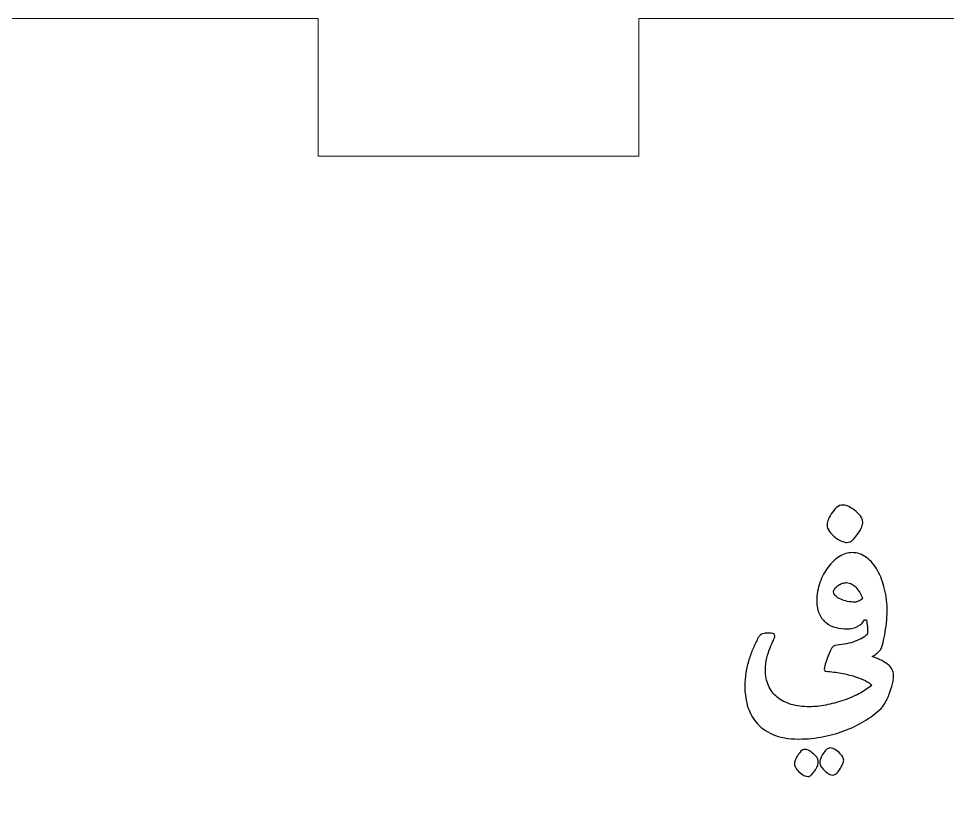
# Model space of a CAD drawing. Header units: millimetres. Extents: x -115 to 125, y -172 to 158.
# Drawn here: x -88.26 to -68, y -116.21 to -98.71 of the extents above; entities that cross this region are included whole.
import ezdxf

# ---------------------------------------------------------------- set-up
doc = ezdxf.new("R2010")
doc.units = ezdxf.units.MM
doc.header["$MEASUREMENT"] = 0
doc.layers.add('Layer 1', color=7, linetype='Continuous')

msp = doc.modelspace()

# ---------------------------------------------------------------- linework, layer by layer
at = {"layer": 'Layer 1', "color": 242, "lineweight": 9}
msp.add_open_spline([(-111.2285, -101.7092), (-111.2285, -101.7092), (-104.9785, -101.7092), (-104.9785, -101.7092), (-104.9785, -101.7092), (-104.9785, -101.7092), (-104.9785, -98.7092), (-104.9785, -98.7092), (-104.9785, -98.7092), (-104.9785, -98.7092), (-95.7285, -98.7092), (-95.7285, -98.7092), (-95.7285, -98.7092), (-95.7285, -98.7092), (-95.7285, -101.7092), (-95.7285, -101.7092), (-95.7285, -101.7092), (-95.7285, -101.7092), (-88.7285, -101.7092), (-88.7285, -101.7092), (-88.7285, -101.7092), (-88.7285, -101.7092), (-88.7285, -98.7092), (-88.7285, -98.7092), (-88.7285, -98.7092), (-88.7285, -98.7092), (-81.7285, -98.7092), (-81.7285, -98.7092), (-81.7285, -98.7092), (-81.7285, -98.7092), (-81.7285, -101.7092), (-81.7285, -101.7092), (-81.7285, -101.7092), (-81.7285, -101.7092), (-74.7285, -101.7092), (-74.7285, -101.7092), (-74.7285, -101.7092), (-74.7285, -101.7092), (-74.7285, -98.7092), (-74.7285, -98.7092), (-74.7285, -98.7092), (-74.7285, -98.7092), (-67.7285, -98.7092), (-67.7285, -98.7092), (-67.7285, -98.7092), (-67.7285, -98.7092), (-67.7285, -101.7092), (-67.7285, -101.7092), (-67.7285, -101.7092), (-67.7285, -101.7092), (-60.7285, -101.7092), (-60.7285, -101.7092), (-60.7285, -101.7092), (-60.7285, -101.7092), (-60.7285, -98.7092), (-60.7285, -98.7092), (-60.7285, -98.7092), (-60.7285, -98.7092), (-53.7285, -98.7092), (-53.7285, -98.7092), (-53.7285, -98.7092), (-53.7285, -98.7092), (-53.7285, -101.7092), (-53.7285, -101.7092), (-53.7285, -101.7092), (-53.7285, -101.7092), (-46.7285, -101.7092), (-46.7285, -101.7092), (-46.7285, -101.7092), (-46.7285, -101.7092), (-46.7285, -98.7092), (-46.7285, -98.7092), (-46.7285, -98.7092), (-46.7285, -98.7092), (-39.7285, -98.7092), (-39.7285, -98.7092), (-39.7285, -98.7092), (-39.7285, -98.7092), (-39.7285, -101.7092), (-39.7285, -101.7092), (-39.7285, -101.7092), (-39.7285, -101.7092), (-32.7285, -101.7092), (-32.7285, -101.7092), (-32.7285, -101.7092), (-32.7285, -101.7092), (-32.7285, -98.7092), (-32.7285, -98.7092), (-32.7285, -98.7092), (-32.7285, -98.7092), (-23.4785, -98.7092), (-23.4785, -98.7092), (-23.4785, -98.7092), (-23.4785, -98.7092), (-23.4785, -101.7092), (-23.4785, -101.7092), (-23.4785, -101.7092), (-23.4785, -101.7092), (-17.2285, -101.7092), (-17.2285, -101.7092), (-17.2285, -101.7092), (-17.2285, -101.7092), (-17.2285, -105.7092), (-17.2285, -105.7092), (-17.2285, -105.7092), (-17.2285, -105.7092), (-14.2285, -105.7092), (-14.2285, -105.7092), (-14.2285, -105.7092), (-14.2285, -105.7092), (-14.2285, -112.7092), (-14.2285, -112.7092), (-14.2285, -112.7092), (-14.2285, -112.7092), (-17.2285, -112.7092), (-17.2285, -112.7092), (-17.2285, -112.7092), (-17.2285, -112.7092), (-17.2285, -119.7092), (-17.2285, -119.7092), (-17.2285, -119.7092), (-17.2285, -119.7092), (-14.2285, -119.7092), (-14.2285, -119.7092), (-14.2285, -119.7092), (-14.2285, -119.7092), (-14.2285, -126.7092), (-14.2285, -126.7092), (-14.2285, -126.7092), (-14.2285, -126.7092), (-17.2285, -126.7092), (-17.2285, -126.7092), (-17.2285, -126.7092), (-17.2285, -126.7092), (-17.2285, -130.7092), (-17.2285, -130.7092), (-17.2285, -130.7092), (-17.2285, -130.7092), (-23.4785, -130.7092), (-23.4785, -130.7092), (-23.4785, -130.7092), (-23.4785, -130.7092), (-23.4785, -133.7092), (-23.4785, -133.7092), (-23.4785, -133.7092), (-23.4785, -133.7092), (-32.7285, -133.7092), (-32.7285, -133.7092), (-32.7285, -133.7092), (-32.7285, -133.7092), (-32.7285, -130.7092), (-32.7285, -130.7092), (-32.7285, -130.7092), (-32.7285, -130.7092), (-39.7285, -130.7092), (-39.7285, -130.7092), (-39.7285, -130.7092), (-39.7285, -130.7092), (-39.7285, -133.7092), (-39.7285, -133.7092), (-39.7285, -133.7092), (-39.7285, -133.7092), (-46.7285, -133.7092), (-46.7285, -133.7092), (-46.7285, -133.7092), (-46.7285, -133.7092), (-46.7285, -130.7092), (-46.7285, -130.7092), (-46.7285, -130.7092), (-46.7285, -130.7092), (-53.7285, -130.7092), (-53.7285, -130.7092), (-53.7285, -130.7092), (-53.7285, -130.7092), (-53.7285, -133.7092), (-53.7285, -133.7092), (-53.7285, -133.7092), (-53.7285, -133.7092), (-60.7285, -133.7092), (-60.7285, -133.7092), (-60.7285, -133.7092), (-60.7285, -133.7092), (-60.7285, -130.7092), (-60.7285, -130.7092), (-60.7285, -130.7092), (-60.7285, -130.7092), (-67.7285, -130.7092), (-67.7285, -130.7092), (-67.7285, -130.7092), (-67.7285, -130.7092), (-67.7285, -133.7092), (-67.7285, -133.7092), (-67.7285, -133.7092), (-67.7285, -133.7092), (-74.7285, -133.7092), (-74.7285, -133.7092), (-74.7285, -133.7092), (-74.7285, -133.7092), (-74.7285, -130.7092), (-74.7285, -130.7092), (-74.7285, -130.7092), (-74.7285, -130.7092), (-81.7285, -130.7092), (-81.7285, -130.7092), (-81.7285, -130.7092), (-81.7285, -130.7092), (-81.7285, -133.7092), (-81.7285, -133.7092), (-81.7285, -133.7092), (-81.7285, -133.7092), (-88.7285, -133.7092), (-88.7285, -133.7092), (-88.7285, -133.7092), (-88.7285, -133.7092), (-88.7285, -130.7092), (-88.7285, -130.7092), (-88.7285, -130.7092), (-88.7285, -130.7092), (-95.7285, -130.7092), (-95.7285, -130.7092), (-95.7285, -130.7092), (-95.7285, -130.7092), (-95.7285, -133.7092), (-95.7285, -133.7092), (-95.7285, -133.7092), (-95.7285, -133.7092), (-104.9785, -133.7092), (-104.9785, -133.7092), (-104.9785, -133.7092), (-104.9785, -133.7092), (-104.9785, -130.7092), (-104.9785, -130.7092), (-104.9785, -130.7092), (-104.9785, -130.7092), (-111.2285, -130.7092), (-111.2285, -130.7092), (-111.2285, -130.7092), (-111.2285, -130.7092), (-111.2285, -126.7092), (-111.2285, -126.7092), (-111.2285, -126.7092), (-111.2285, -126.7092), (-114.2285, -126.7092), (-114.2285, -126.7092), (-114.2285, -126.7092), (-114.2285, -126.7092), (-114.2285, -119.7092), (-114.2285, -119.7092), (-114.2285, -119.7092), (-114.2285, -119.7092), (-111.2285, -119.7092), (-111.2285, -119.7092), (-111.2285, -119.7092), (-111.2285, -119.7092), (-111.2285, -112.7092), (-111.2285, -112.7092), (-111.2285, -112.7092), (-111.2285, -112.7092), (-114.2285, -112.7092), (-114.2285, -112.7092), (-114.2285, -112.7092), (-114.2285, -112.7092), (-114.2285, -105.7092), (-114.2285, -105.7092), (-114.2285, -105.7092), (-114.2285, -105.7092), (-111.2285, -105.7092), (-111.2285, -105.7092), (-111.2285, -105.7092), (-111.2285, -105.7092), (-111.2285, -101.7092), (-111.2285, -101.7092)], degree=3, knots=[0, 0, 0, 0, 0.0144928, 0.0144928, 0.0144928, 0.0144928, 0.0289855, 0.0289855, 0.0289855, 0.0289855, 0.0434783, 0.0434783, 0.0434783, 0.0434783, 0.057971, 0.057971, 0.057971, 0.057971, 0.0724638, 0.0724638, 0.0724638, 0.0724638, 0.0869565, 0.0869565, 0.0869565, 0.0869565, 0.1014493, 0.1014493, 0.1014493, 0.1014493, 0.115942, 0.115942, 0.115942, 0.115942, 0.1304348, 0.1304348, 0.1304348, 0.1304348, 0.1449275, 0.1449275, 0.1449275, 0.1449275, 0.1594203, 0.1594203, 0.1594203, 0.1594203, 0.173913, 0.173913, 0.173913, 0.173913, 0.1884058, 0.1884058, 0.1884058, 0.1884058, 0.2028986, 0.2028986, 0.2028986, 0.2028986, 0.2173913, 0.2173913, 0.2173913, 0.2173913, 0.2318841, 0.2318841, 0.2318841, 0.2318841, 0.2463768, 0.2463768, 0.2463768, 0.2463768, 0.2608696, 0.2608696, 0.2608696, 0.2608696, 0.2753623, 0.2753623, 0.2753623, 0.2753623, 0.2898551, 0.2898551, 0.2898551, 0.2898551, 0.3043478, 0.3043478, 0.3043478, 0.3043478, 0.3188406, 0.3188406, 0.3188406, 0.3188406, 0.3333333, 0.3333333, 0.3333333, 0.3333333, 0.3478261, 0.3478261, 0.3478261, 0.3478261, 0.3623188, 0.3623188, 0.3623188, 0.3623188, 0.3768116, 0.3768116, 0.3768116, 0.3768116, 0.3913043, 0.3913043, 0.3913043, 0.3913043, 0.4057971, 0.4057971, 0.4057971, 0.4057971, 0.4202899, 0.4202899, 0.4202899, 0.4202899, 0.4347826, 0.4347826, 0.4347826, 0.4347826, 0.4492754, 0.4492754, 0.4492754, 0.4492754, 0.4637681, 0.4637681, 0.4637681, 0.4637681, 0.4782609, 0.4782609, 0.4782609, 0.4782609, 0.4927536, 0.4927536, 0.4927536, 0.4927536, 0.5072464, 0.5072464, 0.5072464, 0.5072464, 0.5217391, 0.5217391, 0.5217391, 0.5217391, 0.5362319, 0.5362319, 0.5362319, 0.5362319, 0.5507246, 0.5507246, 0.5507246, 0.5507246, 0.5652174, 0.5652174, 0.5652174, 0.5652174, 0.5797101, 0.5797101, 0.5797101, 0.5797101, 0.5942029, 0.5942029, 0.5942029, 0.5942029, 0.6086957, 0.6086957, 0.6086957, 0.6086957, 0.6231884, 0.6231884, 0.6231884, 0.6231884, 0.6376812, 0.6376812, 0.6376812, 0.6376812, 0.6521739, 0.6521739, 0.6521739, 0.6521739, 0.6666667, 0.6666667, 0.6666667, 0.6666667, 0.6811594, 0.6811594, 0.6811594, 0.6811594, 0.6956522, 0.6956522, 0.6956522, 0.6956522, 0.7101449, 0.7101449, 0.7101449, 0.7101449, 0.7246377, 0.7246377, 0.7246377, 0.7246377, 0.7391304, 0.7391304, 0.7391304, 0.7391304, 0.7536232, 0.7536232, 0.7536232, 0.7536232, 0.7681159, 0.7681159, 0.7681159, 0.7681159, 0.7826087, 0.7826087, 0.7826087, 0.7826087, 0.7971014, 0.7971014, 0.7971014, 0.7971014, 0.8115942, 0.8115942, 0.8115942, 0.8115942, 0.826087, 0.826087, 0.826087, 0.826087, 0.8405797, 0.8405797, 0.8405797, 0.8405797, 0.8550725, 0.8550725, 0.8550725, 0.8550725, 0.8695652, 0.8695652, 0.8695652, 0.8695652, 0.884058, 0.884058, 0.884058, 0.884058, 0.8985507, 0.8985507, 0.8985507, 0.8985507, 0.9130435, 0.9130435, 0.9130435, 0.9130435, 0.9275362, 0.9275362, 0.9275362, 0.9275362, 0.942029, 0.942029, 0.942029, 0.942029, 0.9565217, 0.9565217, 0.9565217, 0.9565217, 0.9710145, 0.9710145, 0.9710145, 0.9710145, 1, 1, 1, 1], dxfattribs=at)
at = {"layer": 'Layer 1', "color": 250}
for points, knots in [([(-70.5332, -109.5065), (-70.4965, -109.4502), (-70.4581, -109.4045), (-70.4169, -109.3679), (-70.4169, -109.3679), (-70.3758, -109.3312), (-70.331, -109.3124), (-70.2818, -109.3124), (-70.2818, -109.3124), (-70.2559, -109.3124), (-70.2228, -109.3187), (-70.1843, -109.3321), (-70.1843, -109.3321), (-70.1459, -109.3455), (-70.0967, -109.3741), (-70.0349, -109.4197), (-70.0349, -109.4197), (-69.9759, -109.4654), (-69.9294, -109.5092), (-69.8963, -109.5512), (-69.8963, -109.5512), (-69.8632, -109.5933), (-69.8462, -109.6389), (-69.8462, -109.6872), (-69.8462, -109.6872), (-69.8462, -109.7176), (-69.8542, -109.7507), (-69.8686, -109.7883), (-69.8686, -109.7883), (-69.8838, -109.8259), (-69.9088, -109.8724), (-69.9437, -109.9261), (-69.9437, -109.9261), (-69.9822, -109.9878), (-70.0215, -110.0361), (-70.0618, -110.0728), (-70.0618, -110.0728), (-70.102, -110.1095), (-70.1459, -110.1282), (-70.1924, -110.1282), (-70.1924, -110.1282), (-70.2174, -110.1282), (-70.2496, -110.122), (-70.2899, -110.1086), (-70.2899, -110.1086), (-70.3302, -110.0951), (-70.3794, -110.0674), (-70.4393, -110.0236), (-70.4393, -110.0236), (-70.4965, -109.9797), (-70.5422, -109.9341), (-70.5753, -109.8867), (-70.5753, -109.8867), (-70.6084, -109.8393), (-70.6254, -109.7955), (-70.6254, -109.7534), (-70.6254, -109.7534), (-70.6254, -109.723), (-70.6182, -109.689), (-70.6057, -109.6496), (-70.6057, -109.6496), (-70.5923, -109.6103), (-70.5681, -109.5629), (-70.5332, -109.5065)], [0, 0, 0, 0, 0.0588235, 0.0588235, 0.0588235, 0.0588235, 0.1176471, 0.1176471, 0.1176471, 0.1176471, 0.1764706, 0.1764706, 0.1764706, 0.1764706, 0.2352941, 0.2352941, 0.2352941, 0.2352941, 0.2941176, 0.2941176, 0.2941176, 0.2941176, 0.3529412, 0.3529412, 0.3529412, 0.3529412, 0.4117647, 0.4117647, 0.4117647, 0.4117647, 0.4705882, 0.4705882, 0.4705882, 0.4705882, 0.5294118, 0.5294118, 0.5294118, 0.5294118, 0.5882353, 0.5882353, 0.5882353, 0.5882353, 0.6470588, 0.6470588, 0.6470588, 0.6470588, 0.7058824, 0.7058824, 0.7058824, 0.7058824, 0.7647059, 0.7647059, 0.7647059, 0.7647059, 0.8235294, 0.8235294, 0.8235294, 0.8235294, 0.8823529, 0.8823529, 0.8823529, 0.8823529, 1, 1, 1, 1]), ([(-69.4633, -112.4711), (-69.4883, -112.5007), (-69.5152, -112.5275), (-69.5438, -112.5516), (-69.5438, -112.5516), (-69.5724, -112.5767), (-69.6046, -112.5964), (-69.6395, -112.6125), (-69.6395, -112.6125), (-69.5608, -112.642), (-69.4919, -112.6724), (-69.432, -112.7037), (-69.432, -112.7037), (-69.3729, -112.735), (-69.3193, -112.7708), (-69.2728, -112.8111), (-69.2728, -112.8111), (-69.2423, -112.8415), (-69.2191, -112.8728), (-69.2021, -112.9059), (-69.2021, -112.9059), (-69.1842, -112.939), (-69.1752, -112.9757), (-69.1752, -113.0159), (-69.1752, -113.0159), (-69.1752, -113.0383), (-69.177, -113.0678), (-69.1797, -113.1027), (-69.1797, -113.1027), (-69.1815, -113.1376), (-69.1878, -113.1734), (-69.1967, -113.21), (-69.1967, -113.21), (-69.2209, -113.2888), (-69.2477, -113.3684), (-69.2763, -113.448), (-69.2763, -113.448), (-69.305, -113.5285), (-69.3488, -113.6144), (-69.406, -113.7056), (-69.406, -113.7056), (-69.5107, -113.8103), (-69.6306, -113.906), (-69.7639, -113.9928), (-69.7639, -113.9928), (-69.8972, -114.0787), (-70.0421, -114.1529), (-70.1986, -114.2155), (-70.1986, -114.2155), (-70.3552, -114.2773), (-70.5216, -114.3256), (-70.6969, -114.3605), (-70.6969, -114.3605), (-70.8722, -114.3953), (-71.0538, -114.4132), (-71.2408, -114.4132), (-71.2408, -114.4132), (-71.4698, -114.4132), (-71.6595, -114.3792), (-71.8115, -114.3113), (-71.8115, -114.3113), (-71.9636, -114.2433), (-72.0853, -114.1538), (-72.1747, -114.0447), (-72.1747, -114.0447), (-72.2651, -113.9346), (-72.3286, -113.8103), (-72.3653, -113.6725), (-72.3653, -113.6725), (-72.4019, -113.5348), (-72.4198, -113.397), (-72.4198, -113.2592), (-72.4198, -113.2592), (-72.4198, -113.1564), (-72.4118, -113.0571), (-72.3948, -112.9614), (-72.3948, -112.9614), (-72.3787, -112.8647), (-72.3563, -112.7735), (-72.3295, -112.6858), (-72.3295, -112.6858), (-72.3027, -112.5991), (-72.2722, -112.5159), (-72.2382, -112.438), (-72.2382, -112.438), (-72.2034, -112.3593), (-72.1694, -112.286), (-72.1345, -112.218), (-72.1345, -112.218), (-72.1219, -112.1947), (-72.1094, -112.1759), (-72.0978, -112.1616), (-72.0978, -112.1616), (-72.0853, -112.1464), (-72.071, -112.1357), (-72.054, -112.1276), (-72.054, -112.1276), (-72.0379, -112.1196), (-72.0173, -112.1142), (-71.9931, -112.1106), (-71.9931, -112.1106), (-71.9681, -112.107), (-71.9377, -112.1053), (-71.901, -112.1053), (-71.901, -112.1053), (-71.85, -112.1053), (-71.8151, -112.1097), (-71.7945, -112.1187), (-71.7945, -112.1187), (-71.7749, -112.1267), (-71.765, -112.1437), (-71.765, -112.1679), (-71.765, -112.1679), (-71.765, -112.1893), (-71.7758, -112.2216), (-71.7972, -112.2663), (-71.7972, -112.2663), (-71.8196, -112.311), (-71.8428, -112.3647), (-71.8679, -112.4282), (-71.8679, -112.4282), (-71.8938, -112.4926), (-71.9171, -112.5642), (-71.9395, -112.6447), (-71.9395, -112.6447), (-71.9609, -112.7252), (-71.9717, -112.8102), (-71.9717, -112.9014), (-71.9717, -112.9014), (-71.9717, -113.032), (-71.9493, -113.1474), (-71.9046, -113.2476), (-71.9046, -113.2476), (-71.8607, -113.3487), (-71.7963, -113.4328), (-71.7122, -113.5017), (-71.7122, -113.5017), (-71.6281, -113.5706), (-71.5271, -113.6224), (-71.4081, -113.6573), (-71.4081, -113.6573), (-71.2891, -113.6922), (-71.1549, -113.7101), (-71.0046, -113.7101), (-71.0046, -113.7101), (-70.8982, -113.7101), (-70.7819, -113.6976), (-70.6549, -113.6734), (-70.6549, -113.6734), (-70.5278, -113.6493), (-70.4035, -113.6162), (-70.28, -113.5741), (-70.28, -113.5741), (-70.1566, -113.5321), (-70.0403, -113.4829), (-69.9303, -113.4256), (-69.9303, -113.4256), (-69.8202, -113.3693), (-69.7272, -113.3076), (-69.6521, -113.2414), (-69.6521, -113.2414), (-69.6825, -113.2074), (-69.729, -113.1743), (-69.7943, -113.1403), (-69.7943, -113.1403), (-69.8587, -113.1072), (-69.9356, -113.0768), (-70.0242, -113.049), (-70.0242, -113.049), (-70.1136, -113.0222), (-70.2112, -112.998), (-70.3185, -112.9784), (-70.3185, -112.9784), (-70.425, -112.9578), (-70.535, -112.9444), (-70.6486, -112.9372), (-70.6486, -112.9372), (-70.6728, -112.9372), (-70.6853, -112.922), (-70.6853, -112.8925), (-70.6853, -112.8925), (-70.6853, -112.8683), (-70.6781, -112.8316), (-70.6638, -112.7833), (-70.6638, -112.7833), (-70.6504, -112.7359), (-70.6307, -112.6787), (-70.6066, -112.6125), (-70.6066, -112.6125), (-70.5717, -112.5212), (-70.5421, -112.4595), (-70.5189, -112.4273), (-70.5189, -112.4273), (-70.4947, -112.3951), (-70.4733, -112.3772), (-70.4545, -112.3736), (-70.4545, -112.3736), (-70.3883, -112.3683), (-70.3203, -112.3593), (-70.2523, -112.3477), (-70.2523, -112.3477), (-70.1843, -112.3352), (-70.119, -112.3191), (-70.0573, -112.2994), (-70.0573, -112.2994), (-69.9956, -112.2788), (-69.9374, -112.2546), (-69.8846, -112.2269), (-69.8846, -112.2269), (-69.831, -112.1992), (-69.7862, -112.1679), (-69.7496, -112.1321), (-69.7496, -112.1321), (-69.746, -112.1097), (-69.7442, -112.0883), (-69.7442, -112.0668), (-69.7442, -112.0668), (-69.7442, -112.0462), (-69.7433, -112.0247), (-69.7415, -112.0042), (-69.7415, -112.0042), (-69.7451, -111.9711), (-69.7487, -111.9398), (-69.7522, -111.9102), (-69.7522, -111.9102), (-69.7558, -111.8798), (-69.7594, -111.8494), (-69.7648, -111.8181), (-69.7648, -111.8181), (-69.7648, -111.8181), (-69.8122, -111.8181), (-69.8122, -111.8181), (-69.8122, -111.8181), (-69.8363, -111.8718), (-69.8828, -111.9183), (-69.9508, -111.9568), (-69.9508, -111.9568), (-70.0197, -111.9952), (-70.0958, -112.014), (-70.1816, -112.014), (-70.1816, -112.014), (-70.2639, -112.014), (-70.3453, -112.0042), (-70.4259, -111.9836), (-70.4259, -111.9836), (-70.5055, -111.9639), (-70.5779, -111.9299), (-70.6405, -111.8834), (-70.6405, -111.8834), (-70.7032, -111.836), (-70.7542, -111.7734), (-70.7926, -111.6947), (-70.7926, -111.6947), (-70.8311, -111.6159), (-70.8499, -111.5184), (-70.8499, -111.4021), (-70.8499, -111.4021), (-70.8499, -111.2626), (-70.8266, -111.1293), (-70.781, -111.0014), (-70.781, -111.0014), (-70.7345, -110.8743), (-70.6745, -110.7625), (-70.6012, -110.665), (-70.6012, -110.665), (-70.5278, -110.5684), (-70.4455, -110.4915), (-70.3552, -110.4351), (-70.3552, -110.4351), (-70.2639, -110.3787), (-70.1727, -110.3501), (-70.0823, -110.3501), (-70.0823, -110.3501), (-69.9651, -110.3501), (-69.8596, -110.3859), (-69.7648, -110.4566), (-69.7648, -110.4566), (-69.6708, -110.5272), (-69.5903, -110.6212), (-69.5241, -110.7401), (-69.5241, -110.7401), (-69.4579, -110.8591), (-69.406, -110.9951), (-69.3694, -111.149), (-69.3694, -111.149), (-69.3327, -111.3019), (-69.3139, -111.4612), (-69.3139, -111.6249), (-69.3139, -111.6249), (-69.3139, -111.7054), (-69.3193, -111.7913), (-69.33, -111.8834), (-69.33, -111.8834), (-69.3407, -111.9746), (-69.3533, -112.0614), (-69.3685, -112.1437), (-69.3685, -112.1437), (-69.3828, -112.2251), (-69.3989, -112.2967), (-69.4168, -112.3566), (-69.4168, -112.3566), (-69.4338, -112.4175), (-69.4499, -112.455), (-69.4633, -112.4711)], [0, 0, 0, 0, 0.012987, 0.012987, 0.012987, 0.012987, 0.025974, 0.025974, 0.025974, 0.025974, 0.038961, 0.038961, 0.038961, 0.038961, 0.0519481, 0.0519481, 0.0519481, 0.0519481, 0.0649351, 0.0649351, 0.0649351, 0.0649351, 0.0779221, 0.0779221, 0.0779221, 0.0779221, 0.0909091, 0.0909091, 0.0909091, 0.0909091, 0.1038961, 0.1038961, 0.1038961, 0.1038961, 0.1168831, 0.1168831, 0.1168831, 0.1168831, 0.1298701, 0.1298701, 0.1298701, 0.1298701, 0.1428571, 0.1428571, 0.1428571, 0.1428571, 0.1558442, 0.1558442, 0.1558442, 0.1558442, 0.1688312, 0.1688312, 0.1688312, 0.1688312, 0.1818182, 0.1818182, 0.1818182, 0.1818182, 0.1948052, 0.1948052, 0.1948052, 0.1948052, 0.2077922, 0.2077922, 0.2077922, 0.2077922, 0.2207792, 0.2207792, 0.2207792, 0.2207792, 0.2337662, 0.2337662, 0.2337662, 0.2337662, 0.2467532, 0.2467532, 0.2467532, 0.2467532, 0.2597403, 0.2597403, 0.2597403, 0.2597403, 0.2727273, 0.2727273, 0.2727273, 0.2727273, 0.2857143, 0.2857143, 0.2857143, 0.2857143, 0.2987013, 0.2987013, 0.2987013, 0.2987013, 0.3116883, 0.3116883, 0.3116883, 0.3116883, 0.3246753, 0.3246753, 0.3246753, 0.3246753, 0.3376623, 0.3376623, 0.3376623, 0.3376623, 0.3506494, 0.3506494, 0.3506494, 0.3506494, 0.3636364, 0.3636364, 0.3636364, 0.3636364, 0.3766234, 0.3766234, 0.3766234, 0.3766234, 0.3896104, 0.3896104, 0.3896104, 0.3896104, 0.4025974, 0.4025974, 0.4025974, 0.4025974, 0.4155844, 0.4155844, 0.4155844, 0.4155844, 0.4285714, 0.4285714, 0.4285714, 0.4285714, 0.4415584, 0.4415584, 0.4415584, 0.4415584, 0.4545455, 0.4545455, 0.4545455, 0.4545455, 0.4675325, 0.4675325, 0.4675325, 0.4675325, 0.4805195, 0.4805195, 0.4805195, 0.4805195, 0.4935065, 0.4935065, 0.4935065, 0.4935065, 0.5064935, 0.5064935, 0.5064935, 0.5064935, 0.5194805, 0.5194805, 0.5194805, 0.5194805, 0.5324675, 0.5324675, 0.5324675, 0.5324675, 0.5454545, 0.5454545, 0.5454545, 0.5454545, 0.5584416, 0.5584416, 0.5584416, 0.5584416, 0.5714286, 0.5714286, 0.5714286, 0.5714286, 0.5844156, 0.5844156, 0.5844156, 0.5844156, 0.5974026, 0.5974026, 0.5974026, 0.5974026, 0.6103896, 0.6103896, 0.6103896, 0.6103896, 0.6233766, 0.6233766, 0.6233766, 0.6233766, 0.6363636, 0.6363636, 0.6363636, 0.6363636, 0.6493506, 0.6493506, 0.6493506, 0.6493506, 0.6623377, 0.6623377, 0.6623377, 0.6623377, 0.6753247, 0.6753247, 0.6753247, 0.6753247, 0.6883117, 0.6883117, 0.6883117, 0.6883117, 0.7012987, 0.7012987, 0.7012987, 0.7012987, 0.7142857, 0.7142857, 0.7142857, 0.7142857, 0.7272727, 0.7272727, 0.7272727, 0.7272727, 0.7402597, 0.7402597, 0.7402597, 0.7402597, 0.7532468, 0.7532468, 0.7532468, 0.7532468, 0.7662338, 0.7662338, 0.7662338, 0.7662338, 0.7792208, 0.7792208, 0.7792208, 0.7792208, 0.7922078, 0.7922078, 0.7922078, 0.7922078, 0.8051948, 0.8051948, 0.8051948, 0.8051948, 0.8181818, 0.8181818, 0.8181818, 0.8181818, 0.8311688, 0.8311688, 0.8311688, 0.8311688, 0.8441558, 0.8441558, 0.8441558, 0.8441558, 0.8571429, 0.8571429, 0.8571429, 0.8571429, 0.8701299, 0.8701299, 0.8701299, 0.8701299, 0.8831169, 0.8831169, 0.8831169, 0.8831169, 0.8961039, 0.8961039, 0.8961039, 0.8961039, 0.9090909, 0.9090909, 0.9090909, 0.9090909, 0.9220779, 0.9220779, 0.9220779, 0.9220779, 0.9350649, 0.9350649, 0.9350649, 0.9350649, 0.9480519, 0.9480519, 0.9480519, 0.9480519, 0.961039, 0.961039, 0.961039, 0.961039, 0.974026, 0.974026, 0.974026, 0.974026, 1, 1, 1, 1]), ([(-70.2076, -111.0049), (-70.2434, -111.0049), (-70.2765, -111.0112), (-70.3087, -111.0246), (-70.3087, -111.0246), (-70.3409, -111.0371), (-70.3704, -111.0532), (-70.3954, -111.0729), (-70.3954, -111.0729), (-70.4205, -111.0917), (-70.442, -111.1132), (-70.4581, -111.1373), (-70.4581, -111.1373), (-70.4751, -111.1615), (-70.484, -111.1856), (-70.4858, -111.208), (-70.4858, -111.208), (-70.4804, -111.2393), (-70.4643, -111.2679), (-70.4357, -111.2948), (-70.4357, -111.2948), (-70.408, -111.3216), (-70.3722, -111.3449), (-70.3283, -111.3655), (-70.3283, -111.3655), (-70.2845, -111.3851), (-70.2362, -111.4012), (-70.1834, -111.412), (-70.1834, -111.412), (-70.1297, -111.4236), (-70.0752, -111.429), (-70.0197, -111.429), (-70.0197, -111.429), (-69.9947, -111.429), (-69.9678, -111.4227), (-69.9383, -111.4093), (-69.9383, -111.4093), (-69.9088, -111.3968), (-69.8802, -111.3798), (-69.8542, -111.3592), (-69.8542, -111.3592), (-69.8614, -111.3261), (-69.8748, -111.2885), (-69.8963, -111.2483), (-69.8963, -111.2483), (-69.9168, -111.2071), (-69.9428, -111.1686), (-69.9732, -111.132), (-69.9732, -111.132), (-70.0036, -111.0962), (-70.0394, -111.0658), (-70.0797, -111.0416), (-70.0797, -111.0416), (-70.1199, -111.0175), (-70.1628, -111.0049), (-70.2076, -111.0049)], [0, 0, 0, 0, 0.0666667, 0.0666667, 0.0666667, 0.0666667, 0.1333333, 0.1333333, 0.1333333, 0.1333333, 0.2, 0.2, 0.2, 0.2, 0.2666667, 0.2666667, 0.2666667, 0.2666667, 0.3333333, 0.3333333, 0.3333333, 0.3333333, 0.4, 0.4, 0.4, 0.4, 0.4666667, 0.4666667, 0.4666667, 0.4666667, 0.5333333, 0.5333333, 0.5333333, 0.5333333, 0.6, 0.6, 0.6, 0.6, 0.6666667, 0.6666667, 0.6666667, 0.6666667, 0.7333333, 0.7333333, 0.7333333, 0.7333333, 0.8, 0.8, 0.8, 0.8, 0.8666667, 0.8666667, 0.8666667, 0.8666667, 1, 1, 1, 1]), ([(-71.2722, -114.7809), (-71.248, -114.7406), (-71.2221, -114.7075), (-71.1952, -114.6798), (-71.1952, -114.6798), (-71.1684, -114.653), (-71.138, -114.6395), (-71.1049, -114.6395), (-71.1049, -114.6395), (-71.087, -114.6395), (-71.0655, -114.644), (-71.0405, -114.6539), (-71.0405, -114.6539), (-71.0154, -114.6637), (-70.9823, -114.6852), (-70.9421, -114.7183), (-70.9421, -114.7183), (-70.9018, -114.7496), (-70.8714, -114.7809), (-70.849, -114.8113), (-70.849, -114.8113), (-70.8276, -114.8417), (-70.8168, -114.8748), (-70.8168, -114.9097), (-70.8168, -114.9097), (-70.8168, -114.9312), (-70.8213, -114.9544), (-70.8293, -114.9822), (-70.8293, -114.9822), (-70.8383, -115.009), (-70.8553, -115.043), (-70.8794, -115.0833), (-70.8794, -115.0833), (-70.9054, -115.1253), (-70.9331, -115.1602), (-70.9608, -115.1879), (-70.9608, -115.1879), (-70.9886, -115.2156), (-71.0172, -115.23), (-71.0467, -115.23), (-71.0467, -115.23), (-71.0646, -115.23), (-71.0861, -115.2255), (-71.1129, -115.2156), (-71.1129, -115.2156), (-71.1389, -115.2058), (-71.172, -115.1843), (-71.2122, -115.1512), (-71.2122, -115.1512), (-71.2507, -115.1181), (-71.2811, -115.085), (-71.3026, -115.0528), (-71.3026, -115.0528), (-71.3249, -115.0206), (-71.3357, -114.9893), (-71.3357, -114.9598), (-71.3357, -114.9598), (-71.3357, -114.9348), (-71.3312, -114.9097), (-71.3222, -114.882), (-71.3222, -114.882), (-71.3133, -114.8551), (-71.2972, -114.8211), (-71.2722, -114.7809)], [0, 0, 0, 0, 0.0588235, 0.0588235, 0.0588235, 0.0588235, 0.1176471, 0.1176471, 0.1176471, 0.1176471, 0.1764706, 0.1764706, 0.1764706, 0.1764706, 0.2352941, 0.2352941, 0.2352941, 0.2352941, 0.2941176, 0.2941176, 0.2941176, 0.2941176, 0.3529412, 0.3529412, 0.3529412, 0.3529412, 0.4117647, 0.4117647, 0.4117647, 0.4117647, 0.4705882, 0.4705882, 0.4705882, 0.4705882, 0.5294118, 0.5294118, 0.5294118, 0.5294118, 0.5882353, 0.5882353, 0.5882353, 0.5882353, 0.6470588, 0.6470588, 0.6470588, 0.6470588, 0.7058824, 0.7058824, 0.7058824, 0.7058824, 0.7647059, 0.7647059, 0.7647059, 0.7647059, 0.8235294, 0.8235294, 0.8235294, 0.8235294, 0.8823529, 0.8823529, 0.8823529, 0.8823529, 1, 1, 1, 1]), ([(-70.722, -114.7487), (-70.6978, -114.7084), (-70.6719, -114.6753), (-70.6451, -114.6476), (-70.6451, -114.6476), (-70.6173, -114.6208), (-70.5878, -114.6073), (-70.5547, -114.6073), (-70.5547, -114.6073), (-70.5368, -114.6073), (-70.5153, -114.6118), (-70.4903, -114.6217), (-70.4903, -114.6217), (-70.4653, -114.6315), (-70.4322, -114.653), (-70.3919, -114.6861), (-70.3919, -114.6861), (-70.3516, -114.7192), (-70.3203, -114.7505), (-70.298, -114.7809), (-70.298, -114.7809), (-70.2747, -114.8104), (-70.2631, -114.8426), (-70.2631, -114.8775), (-70.2631, -114.8775), (-70.2631, -114.899), (-70.2684, -114.9222), (-70.2792, -114.95), (-70.2792, -114.95), (-70.2899, -114.9768), (-70.3069, -115.0108), (-70.332, -115.051), (-70.332, -115.051), (-70.3561, -115.0949), (-70.3821, -115.1298), (-70.4098, -115.1575), (-70.4098, -115.1575), (-70.4384, -115.1843), (-70.467, -115.1978), (-70.4966, -115.1978), (-70.4966, -115.1978), (-70.5145, -115.1978), (-70.5359, -115.1933), (-70.5619, -115.1834), (-70.5619, -115.1834), (-70.5887, -115.1736), (-70.6218, -115.1521), (-70.6621, -115.119), (-70.6621, -115.119), (-70.7005, -115.0859), (-70.73, -115.0528), (-70.7524, -115.0206), (-70.7524, -115.0206), (-70.7739, -114.9884), (-70.7846, -114.9571), (-70.7846, -114.9276), (-70.7846, -114.9276), (-70.7846, -114.9043), (-70.781, -114.8802), (-70.7721, -114.8525), (-70.7721, -114.8525), (-70.7631, -114.8256), (-70.747, -114.7907), (-70.722, -114.7487)], [0, 0, 0, 0, 0.0588235, 0.0588235, 0.0588235, 0.0588235, 0.1176471, 0.1176471, 0.1176471, 0.1176471, 0.1764706, 0.1764706, 0.1764706, 0.1764706, 0.2352941, 0.2352941, 0.2352941, 0.2352941, 0.2941176, 0.2941176, 0.2941176, 0.2941176, 0.3529412, 0.3529412, 0.3529412, 0.3529412, 0.4117647, 0.4117647, 0.4117647, 0.4117647, 0.4705882, 0.4705882, 0.4705882, 0.4705882, 0.5294118, 0.5294118, 0.5294118, 0.5294118, 0.5882353, 0.5882353, 0.5882353, 0.5882353, 0.6470588, 0.6470588, 0.6470588, 0.6470588, 0.7058824, 0.7058824, 0.7058824, 0.7058824, 0.7647059, 0.7647059, 0.7647059, 0.7647059, 0.8235294, 0.8235294, 0.8235294, 0.8235294, 0.8823529, 0.8823529, 0.8823529, 0.8823529, 1, 1, 1, 1])]:
    msp.add_open_spline(points, degree=3, knots=knots, dxfattribs=at)

doc.saveas('drawing.dxf')
